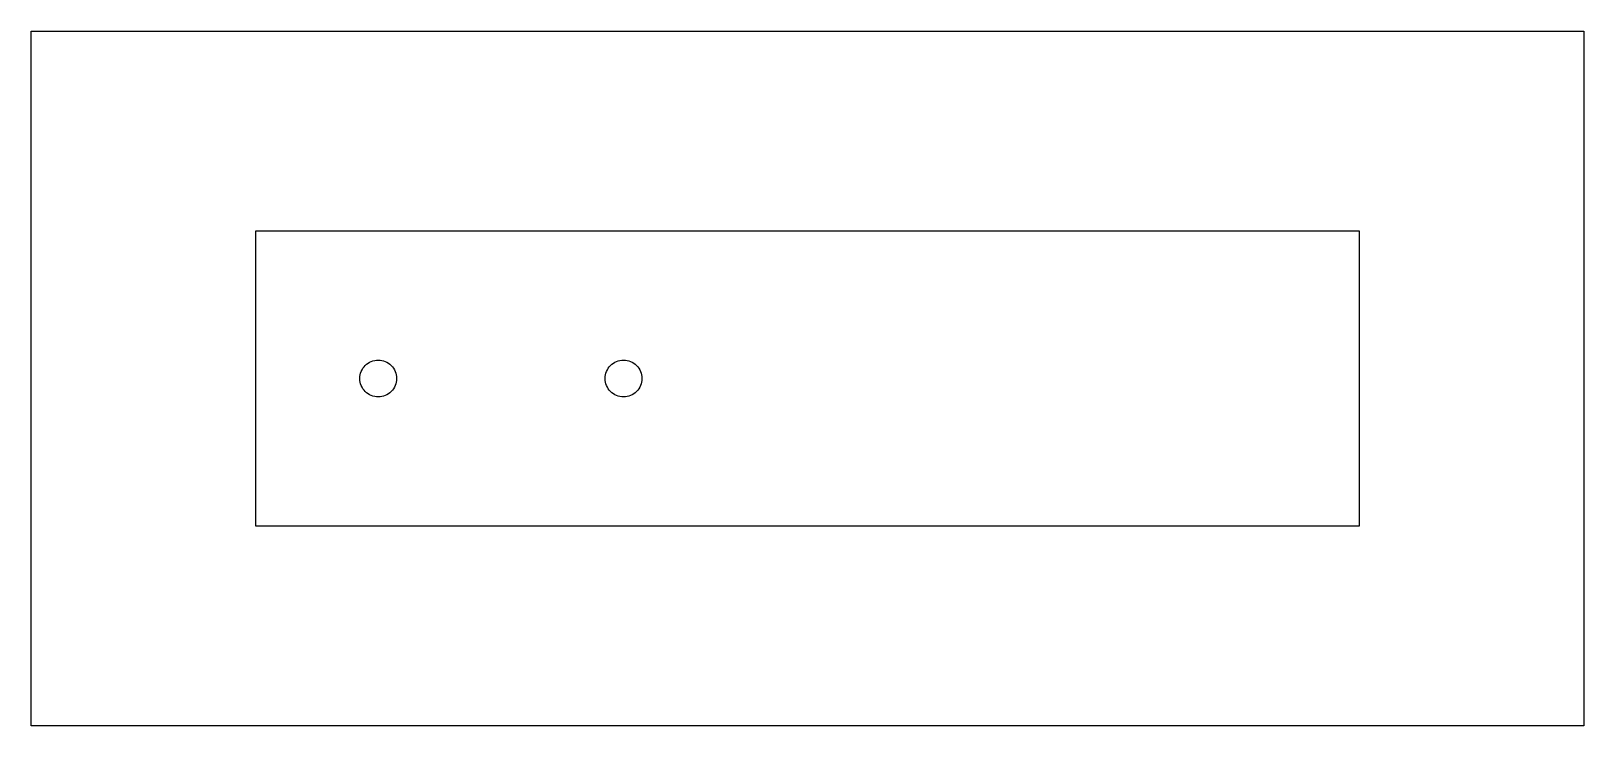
# Model space of a CAD drawing. Header units: metres. Extents: x -118 to 8, y -28 to 28.
import ezdxf

# ---------------------------------------------------------------- set-up
doc = ezdxf.new("R2010")
doc.units = ezdxf.units.M

msp = doc.modelspace()

# ---------------------------------------------------------------- linework, layer by layer
for points in [[(8.31, 28.31), (8.31, -28.31), (-118.31, -28.31), (-118.31, 28.31), (8.31, 28.31)], [(-60, 12), (-100, 12), (-100, 10), (-100, -12), (-90, -12), (-60, -12), (-10, -12), (-10, 12), (-60, 12)], [(-88.53, -0.29), (-88.56, -0.44), (-88.61, -0.57), (-88.68, -0.71), (-88.75, -0.83), (-88.84, -0.95), (-88.94, -1.06), (-89.05, -1.16), (-89.17, -1.25), (-89.29, -1.32), (-89.43, -1.39), (-89.56, -1.44), (-89.71, -1.47), (-89.85, -1.49), (-90, -1.5), (-90.15, -1.49), (-90.29, -1.47), (-90.44, -1.44), (-90.57, -1.39), (-90.71, -1.32), (-90.83, -1.25), (-90.95, -1.16), (-91.06, -1.06), (-91.16, -0.95), (-91.25, -0.83), (-91.32, -0.71), (-91.39, -0.57), (-91.44, -0.44), (-91.47, -0.29), (-91.49, -0.15), (-91.5, 0), (-91.49, 0.15), (-91.47, 0.29), (-91.44, 0.44), (-91.39, 0.57), (-91.32, 0.71), (-91.25, 0.83), (-91.16, 0.95), (-91.06, 1.06), (-90.95, 1.16), (-90.83, 1.25), (-90.71, 1.32), (-90.57, 1.39), (-90.44, 1.44), (-90.29, 1.47), (-90.15, 1.49), (-90, 1.5), (-89.85, 1.49), (-89.71, 1.47), (-89.56, 1.44), (-89.43, 1.39), (-89.29, 1.32), (-89.17, 1.25), (-89.05, 1.16), (-88.94, 1.06), (-88.84, 0.95), (-88.75, 0.83), (-88.68, 0.71), (-88.61, 0.57), (-88.56, 0.44), (-88.53, 0.29), (-88.51, 0.15), (-88.5, 0), (-88.51, -0.15), (-88.53, -0.29)], [(-68.53, -0.29), (-68.56, -0.44), (-68.61, -0.57), (-68.68, -0.71), (-68.75, -0.83), (-68.84, -0.95), (-68.94, -1.06), (-69.05, -1.16), (-69.17, -1.25), (-69.29, -1.32), (-69.43, -1.39), (-69.56, -1.44), (-69.71, -1.47), (-69.85, -1.49), (-70, -1.5), (-70.15, -1.49), (-70.29, -1.47), (-70.44, -1.44), (-70.57, -1.39), (-70.71, -1.32), (-70.83, -1.25), (-70.95, -1.16), (-71.06, -1.06), (-71.16, -0.95), (-71.25, -0.83), (-71.32, -0.71), (-71.39, -0.57), (-71.44, -0.44), (-71.47, -0.29), (-71.49, -0.15), (-71.5, 0), (-71.49, 0.15), (-71.47, 0.29), (-71.44, 0.44), (-71.39, 0.57), (-71.32, 0.71), (-71.25, 0.83), (-71.16, 0.95), (-71.06, 1.06), (-70.95, 1.16), (-70.83, 1.25), (-70.71, 1.32), (-70.57, 1.39), (-70.44, 1.44), (-70.29, 1.47), (-70.15, 1.49), (-70, 1.5), (-69.85, 1.49), (-69.71, 1.47), (-69.56, 1.44), (-69.43, 1.39), (-69.29, 1.32), (-69.17, 1.25), (-69.05, 1.16), (-68.94, 1.06), (-68.84, 0.95), (-68.75, 0.83), (-68.68, 0.71), (-68.61, 0.57), (-68.56, 0.44), (-68.53, 0.29), (-68.51, 0.15), (-68.5, 0), (-68.51, -0.15), (-68.53, -0.29)]]:
    msp.add_lwpolyline(points)

doc.saveas('drawing.dxf')
